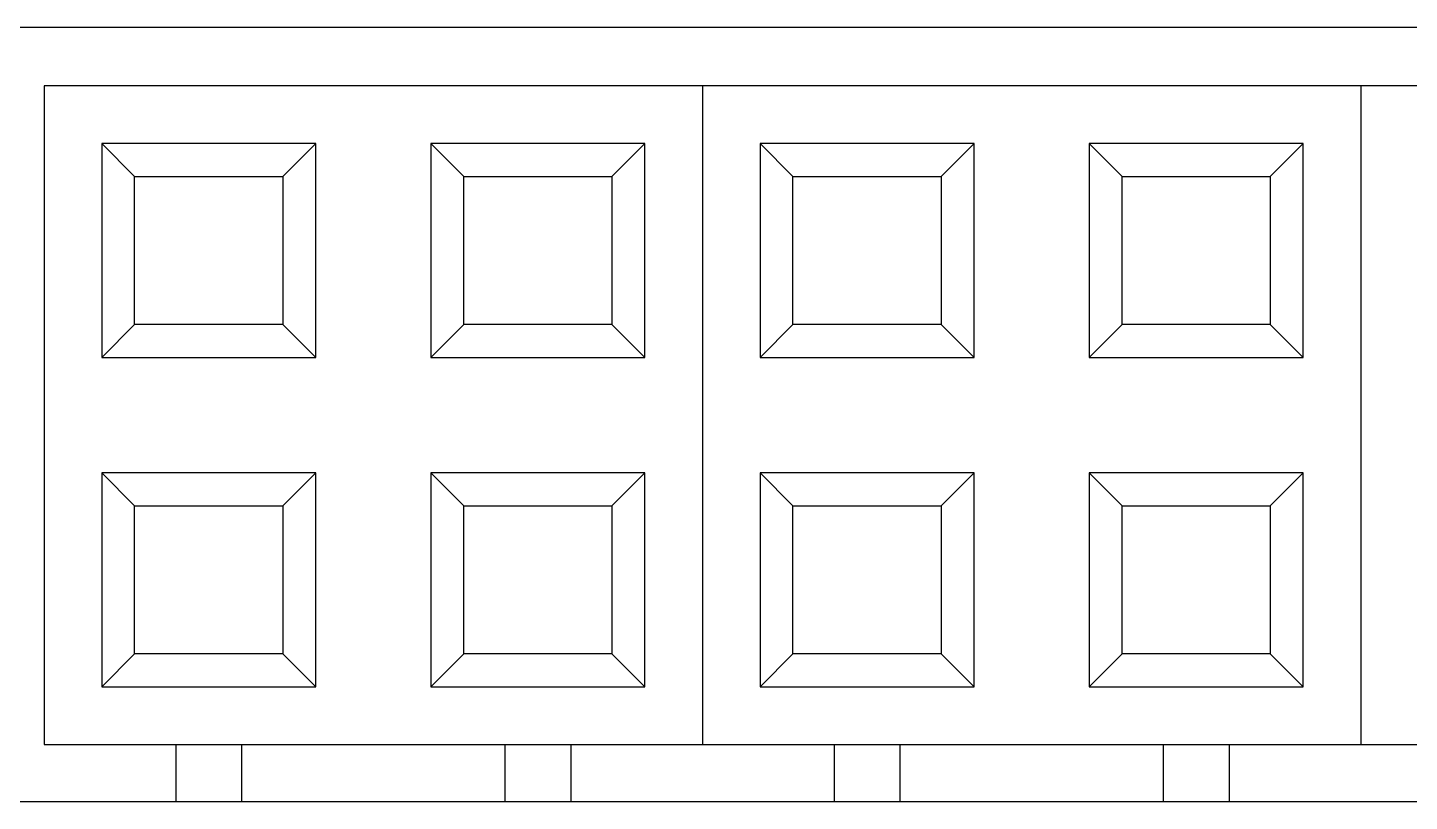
# Model space of a CAD drawing. Header units: inches. Extents: x -81 to 229, y -71 to 99.
# Drawn here: x 165.22 to 173.62, y 36.08 to 40.78 of the extents above; entities that cross this region are included whole.
import ezdxf

# ---------------------------------------------------------------- set-up
doc = ezdxf.new("R2010")
doc.units = ezdxf.units.IN
doc.header["$LTSCALE"] = 1.21
doc.header["$MEASUREMENT"] = 0
doc.layers.get('0').update_dxf_attribs({"linetype": 'CONTINUOUS'})

msp = doc.modelspace()

# ---------------------------------------------------------------- linework, layer by layer
at = {"color": 7, "linetype": 'Continuous'}
for p, q in [((179.822, 40.778), (150.422, 40.778)), ((165.3222, 40.424), (165.3222, 36.424)), ((179.3222, 40.424), (165.3222, 40.424)), ((169.3222, 40.424), (169.3222, 36.424)), ((173.3222, 40.424), (173.3222, 36.424)), ((165.6722, 40.074), (165.6722, 38.774)), ((165.6722, 40.074), (165.8722, 39.874)), ((166.9722, 40.074), (165.6722, 40.074)), ((166.7722, 39.874), (166.9722, 40.074)), ((166.9722, 38.774), (166.9722, 40.074)), ((167.6722, 40.074), (167.6722, 38.774)), ((167.8722, 39.874), (167.6722, 40.074)), ((168.9722, 40.074), (167.6722, 40.074)), ((168.9722, 40.074), (168.7722, 39.874)), ((168.9722, 38.774), (168.9722, 40.074)), ((169.6722, 40.074), (169.6722, 38.774)), ((169.6722, 40.074), (169.8722, 39.874)), ((170.9722, 40.074), (169.6722, 40.074)), ((170.7722, 39.874), (170.9722, 40.074)), ((170.9722, 38.774), (170.9722, 40.074)), ((171.6722, 40.074), (171.6722, 38.774)), ((171.8722, 39.874), (171.6722, 40.074)), ((172.9722, 40.074), (171.6722, 40.074)), ((172.9722, 40.074), (172.7722, 39.874)), ((172.9722, 38.774), (172.9722, 40.074)), ((165.8722, 38.974), (165.8722, 39.874)), ((165.8722, 39.874), (166.7722, 39.874)), ((166.7722, 39.874), (166.7722, 38.974)), ((167.8722, 38.974), (167.8722, 39.874)), ((167.8722, 39.874), (168.7722, 39.874)), ((168.7722, 39.874), (168.7722, 38.974)), ((169.8722, 38.974), (169.8722, 39.874)), ((169.8722, 39.874), (170.7722, 39.874)), ((170.7722, 39.874), (170.7722, 38.974)), ((171.8722, 38.974), (171.8722, 39.874)), ((171.8722, 39.874), (172.7722, 39.874)), ((172.7722, 39.874), (172.7722, 38.974)), ((165.6722, 38.774), (165.8722, 38.974)), ((166.7722, 38.974), (165.8722, 38.974)), ((166.7722, 38.974), (166.9722, 38.774)), ((167.8722, 38.974), (167.6722, 38.774)), ((168.7722, 38.974), (167.8722, 38.974)), ((168.9722, 38.774), (168.7722, 38.974)), ((169.6722, 38.774), (169.8722, 38.974)), ((170.7722, 38.974), (169.8722, 38.974)), ((170.7722, 38.974), (170.9722, 38.774)), ((171.8722, 38.974), (171.6722, 38.774)), ((172.7722, 38.974), (171.8722, 38.974)), ((172.9722, 38.774), (172.7722, 38.974)), ((165.6722, 38.774), (166.9722, 38.774)), ((167.6722, 38.774), (168.9722, 38.774)), ((169.6722, 38.774), (170.9722, 38.774)), ((171.6722, 38.774), (172.9722, 38.774)), ((165.6722, 38.074), (165.6722, 36.774)), ((165.8722, 37.874), (165.6722, 38.074)), ((166.9722, 38.074), (165.6722, 38.074)), ((166.9722, 38.074), (166.7722, 37.874)), ((166.9722, 36.774), (166.9722, 38.074)), ((167.6722, 38.074), (167.6722, 36.774)), ((167.8722, 37.874), (167.6722, 38.074)), ((168.9722, 38.074), (167.6722, 38.074)), ((168.9722, 38.074), (168.7722, 37.874)), ((168.9722, 36.774), (168.9722, 38.074)), ((169.6722, 38.074), (169.6722, 36.774)), ((169.8722, 37.874), (169.6722, 38.074)), ((170.9722, 38.074), (169.6722, 38.074)), ((170.9722, 38.074), (170.7722, 37.874)), ((170.9722, 36.774), (170.9722, 38.074)), ((171.6722, 38.074), (171.6722, 36.774)), ((171.8722, 37.874), (171.6722, 38.074)), ((172.9722, 38.074), (171.6722, 38.074)), ((172.9722, 38.074), (172.7722, 37.874)), ((172.9722, 36.774), (172.9722, 38.074)), ((165.8722, 36.974), (165.8722, 37.874)), ((165.8722, 37.874), (166.7722, 37.874)), ((166.7722, 37.874), (166.7722, 36.974)), ((167.8722, 36.974), (167.8722, 37.874)), ((167.8722, 37.874), (168.7722, 37.874)), ((168.7722, 37.874), (168.7722, 36.974)), ((169.8722, 36.974), (169.8722, 37.874)), ((169.8722, 37.874), (170.7722, 37.874)), ((170.7722, 37.874), (170.7722, 36.974)), ((171.8722, 36.974), (171.8722, 37.874)), ((171.8722, 37.874), (172.7722, 37.874)), ((172.7722, 37.874), (172.7722, 36.974)), ((165.8722, 36.974), (165.6722, 36.774)), ((166.7722, 36.974), (165.8722, 36.974)), ((166.9722, 36.774), (166.7722, 36.974)), ((167.8722, 36.974), (167.6722, 36.774)), ((168.7722, 36.974), (167.8722, 36.974)), ((168.9722, 36.774), (168.7722, 36.974)), ((169.8722, 36.974), (169.6722, 36.774)), ((170.7722, 36.974), (169.8722, 36.974)), ((170.9722, 36.774), (170.7722, 36.974)), ((171.8722, 36.974), (171.6722, 36.774)), ((172.7722, 36.974), (171.8722, 36.974)), ((172.9722, 36.774), (172.7722, 36.974)), ((165.6722, 36.774), (166.9722, 36.774)), ((167.6722, 36.774), (168.9722, 36.774)), ((169.6722, 36.774), (170.9722, 36.774)), ((171.6722, 36.774), (172.9722, 36.774)), ((165.3222, 36.424), (179.3222, 36.424)), ((166.1222, 36.424), (166.1222, 36.078)), ((166.5222, 36.424), (166.5222, 36.078)), ((168.1222, 36.424), (168.1222, 36.078)), ((168.5222, 36.424), (168.5222, 36.078)), ((170.1222, 36.424), (170.1222, 36.078)), ((170.5222, 36.424), (170.5222, 36.078)), ((172.1222, 36.424), (172.1222, 36.078)), ((172.5222, 36.424), (172.5222, 36.078)), ((150.422, 36.078), (179.822, 36.078))]:
    msp.add_line(p, q, dxfattribs=at)

doc.saveas('drawing.dxf')
